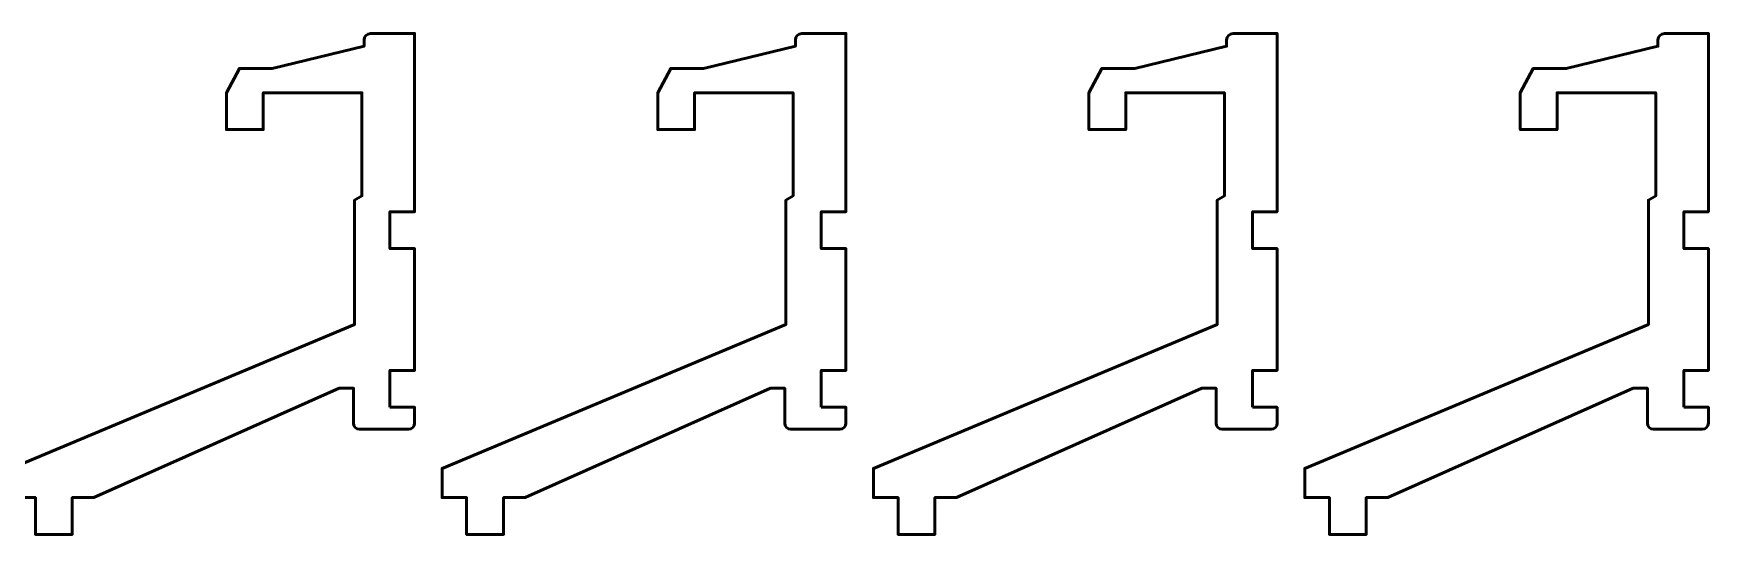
# Model space of a CAD drawing. Header units: inches. Extents: x 247 to 2765, y -1897 to -1110.
# Drawn here: x 1769.7 to 1906.1, y -1490.4 to -1449.6 of the extents above; entities that cross this region are included whole.
import ezdxf

# ---------------------------------------------------------------- set-up
doc = ezdxf.new("R2010")
doc.units = ezdxf.units.IN
doc.header["$MEASUREMENT"] = 0
doc.layers.add('Layer 1', color=7, linetype='Continuous')

msp = doc.modelspace()

# ---------------------------------------------------------------- linework, layer by layer
at = {"layer": 'Layer 1', "color": 18, "lineweight": 50, "true_color": 0x010101}
for points in [[(1798.75, -1479.99), (1798.75, -1479.99), (1798.75, -1476.99), (1798.75, -1476.99), (1798.75, -1476.99), (1800.75, -1476.99), (1800.75, -1476.99), (1800.75, -1476.99), (1800.75, -1467.07), (1800.75, -1467.07), (1800.75, -1467.07), (1798.75, -1467.07), (1798.75, -1467.07), (1798.75, -1467.07), (1798.75, -1464.07), (1798.75, -1464.07), (1798.75, -1464.07), (1800.75, -1464.07), (1800.75, -1464.07), (1800.75, -1464.07), (1800.75, -1449.56), (1800.75, -1449.56), (1800.75, -1449.56), (1797.17, -1449.56), (1797.17, -1449.56), (1796.87, -1449.56), (1796.64, -1449.8), (1796.64, -1450.09), (1796.64, -1450.09), (1796.64, -1450.6), (1796.64, -1450.6), (1796.64, -1450.6), (1789.16, -1452.4), (1789.16, -1452.4), (1789.16, -1452.4), (1786.49, -1452.4), (1786.49, -1452.4), (1786.49, -1452.4), (1785.43, -1454.39), (1785.43, -1454.39), (1785.43, -1454.39), (1785.43, -1457.39), (1785.43, -1457.39), (1785.43, -1457.39), (1788.43, -1457.39), (1788.43, -1457.39), (1788.43, -1457.39), (1788.43, -1454.39), (1788.43, -1454.39), (1788.43, -1454.39), (1796.46, -1454.39), (1796.46, -1454.39), (1796.46, -1454.39), (1796.46, -1462.78), (1796.46, -1462.78), (1796.46, -1462.78), (1795.87, -1463.13), (1795.87, -1463.13), (1795.87, -1463.13), (1795.87, -1473.25), (1795.87, -1473.25), (1795.87, -1473.25), (1767.88, -1484.97), (1767.88, -1484.97), (1767.88, -1484.97), (1767.88, -1487.35), (1767.88, -1487.35), (1767.88, -1487.35), (1769.88, -1487.35), (1769.88, -1487.35), (1769.88, -1487.35), (1769.88, -1490.35), (1769.88, -1490.35), (1769.88, -1490.35), (1772.88, -1490.35), (1772.88, -1490.35), (1772.88, -1490.35), (1772.88, -1487.35), (1772.88, -1487.35), (1772.88, -1487.35), (1774.65, -1487.35), (1774.65, -1487.35), (1774.65, -1487.35), (1794.61, -1478.45), (1794.61, -1478.45), (1794.61, -1478.45), (1795.78, -1478.44), (1795.78, -1478.44), (1795.78, -1478.44), (1795.78, -1481.28), (1795.78, -1481.28), (1795.78, -1481.56), (1796, -1481.78), (1796.28, -1481.78), (1796.28, -1481.78), (1800.25, -1481.78), (1800.25, -1481.78), (1800.53, -1481.78), (1800.75, -1481.56), (1800.75, -1481.28), (1800.75, -1481.28), (1800.75, -1479.99), (1800.75, -1479.99), (1800.75, -1479.99), (1798.75, -1479.99), (1798.75, -1479.99)], [(1833.86, -1479.99), (1833.86, -1479.99), (1833.86, -1476.99), (1833.86, -1476.99), (1833.86, -1476.99), (1835.86, -1476.99), (1835.86, -1476.99), (1835.86, -1476.99), (1835.86, -1467.07), (1835.86, -1467.07), (1835.86, -1467.07), (1833.86, -1467.07), (1833.86, -1467.07), (1833.86, -1467.07), (1833.86, -1464.07), (1833.86, -1464.07), (1833.86, -1464.07), (1835.86, -1464.07), (1835.86, -1464.07), (1835.86, -1464.07), (1835.86, -1449.56), (1835.86, -1449.56), (1835.86, -1449.56), (1832.28, -1449.56), (1832.28, -1449.56), (1831.98, -1449.56), (1831.75, -1449.8), (1831.75, -1450.09), (1831.75, -1450.09), (1831.75, -1450.6), (1831.75, -1450.6), (1831.75, -1450.6), (1824.27, -1452.4), (1824.27, -1452.4), (1824.27, -1452.4), (1821.6, -1452.4), (1821.6, -1452.4), (1821.6, -1452.4), (1820.54, -1454.39), (1820.54, -1454.39), (1820.54, -1454.39), (1820.54, -1457.39), (1820.54, -1457.39), (1820.54, -1457.39), (1823.54, -1457.39), (1823.54, -1457.39), (1823.54, -1457.39), (1823.54, -1454.39), (1823.54, -1454.39), (1823.54, -1454.39), (1831.57, -1454.39), (1831.57, -1454.39), (1831.57, -1454.39), (1831.57, -1462.78), (1831.57, -1462.78), (1831.57, -1462.78), (1830.98, -1463.13), (1830.98, -1463.13), (1830.98, -1463.13), (1830.98, -1473.25), (1830.98, -1473.25), (1830.98, -1473.25), (1802.99, -1484.97), (1802.99, -1484.97), (1802.99, -1484.97), (1802.99, -1487.35), (1802.99, -1487.35), (1802.99, -1487.35), (1804.99, -1487.35), (1804.99, -1487.35), (1804.99, -1487.35), (1804.99, -1490.35), (1804.99, -1490.35), (1804.99, -1490.35), (1807.99, -1490.35), (1807.99, -1490.35), (1807.99, -1490.35), (1807.99, -1487.35), (1807.99, -1487.35), (1807.99, -1487.35), (1809.76, -1487.35), (1809.76, -1487.35), (1809.76, -1487.35), (1829.72, -1478.45), (1829.72, -1478.45), (1829.72, -1478.45), (1830.89, -1478.44), (1830.89, -1478.44), (1830.89, -1478.44), (1830.89, -1481.28), (1830.89, -1481.28), (1830.89, -1481.56), (1831.11, -1481.78), (1831.39, -1481.78), (1831.39, -1481.78), (1835.36, -1481.78), (1835.36, -1481.78), (1835.64, -1481.78), (1835.86, -1481.56), (1835.86, -1481.28), (1835.86, -1481.28), (1835.86, -1479.99), (1835.86, -1479.99), (1835.86, -1479.99), (1833.86, -1479.99), (1833.86, -1479.99)], [(1868.97, -1479.99), (1868.97, -1479.99), (1868.97, -1476.99), (1868.97, -1476.99), (1868.97, -1476.99), (1870.97, -1476.99), (1870.97, -1476.99), (1870.97, -1476.99), (1870.97, -1467.07), (1870.97, -1467.07), (1870.97, -1467.07), (1868.97, -1467.07), (1868.97, -1467.07), (1868.97, -1467.07), (1868.97, -1464.07), (1868.97, -1464.07), (1868.97, -1464.07), (1870.97, -1464.07), (1870.97, -1464.07), (1870.97, -1464.07), (1870.97, -1449.56), (1870.97, -1449.56), (1870.97, -1449.56), (1867.39, -1449.56), (1867.39, -1449.56), (1867.1, -1449.56), (1866.86, -1449.8), (1866.86, -1450.09), (1866.86, -1450.09), (1866.86, -1450.6), (1866.86, -1450.6), (1866.86, -1450.6), (1859.38, -1452.4), (1859.38, -1452.4), (1859.38, -1452.4), (1856.71, -1452.4), (1856.71, -1452.4), (1856.71, -1452.4), (1855.65, -1454.39), (1855.65, -1454.39), (1855.65, -1454.39), (1855.65, -1457.39), (1855.65, -1457.39), (1855.65, -1457.39), (1858.65, -1457.39), (1858.65, -1457.39), (1858.65, -1457.39), (1858.65, -1454.39), (1858.65, -1454.39), (1858.65, -1454.39), (1866.68, -1454.39), (1866.68, -1454.39), (1866.68, -1454.39), (1866.68, -1462.78), (1866.68, -1462.78), (1866.68, -1462.78), (1866.09, -1463.13), (1866.09, -1463.13), (1866.09, -1463.13), (1866.09, -1473.25), (1866.09, -1473.25), (1866.09, -1473.25), (1838.11, -1484.97), (1838.11, -1484.97), (1838.11, -1484.97), (1838.11, -1487.35), (1838.11, -1487.35), (1838.11, -1487.35), (1840.11, -1487.35), (1840.11, -1487.35), (1840.11, -1487.35), (1840.11, -1490.35), (1840.11, -1490.35), (1840.11, -1490.35), (1843.11, -1490.35), (1843.11, -1490.35), (1843.11, -1490.35), (1843.11, -1487.35), (1843.11, -1487.35), (1843.11, -1487.35), (1844.87, -1487.35), (1844.87, -1487.35), (1844.87, -1487.35), (1864.83, -1478.45), (1864.83, -1478.45), (1864.83, -1478.45), (1866, -1478.44), (1866, -1478.44), (1866, -1478.44), (1866, -1481.28), (1866, -1481.28), (1866, -1481.56), (1866.22, -1481.78), (1866.5, -1481.78), (1866.5, -1481.78), (1870.47, -1481.78), (1870.47, -1481.78), (1870.75, -1481.78), (1870.97, -1481.56), (1870.97, -1481.28), (1870.97, -1481.28), (1870.97, -1479.99), (1870.97, -1479.99), (1870.97, -1479.99), (1868.97, -1479.99), (1868.97, -1479.99)], [(1904.08, -1479.99), (1904.08, -1479.99), (1904.08, -1476.99), (1904.08, -1476.99), (1904.08, -1476.99), (1906.08, -1476.99), (1906.08, -1476.99), (1906.08, -1476.99), (1906.08, -1467.07), (1906.08, -1467.07), (1906.08, -1467.07), (1904.08, -1467.07), (1904.08, -1467.07), (1904.08, -1467.07), (1904.08, -1464.07), (1904.08, -1464.07), (1904.08, -1464.07), (1906.08, -1464.07), (1906.08, -1464.07), (1906.08, -1464.07), (1906.08, -1449.56), (1906.08, -1449.56), (1906.08, -1449.56), (1902.5, -1449.56), (1902.5, -1449.56), (1902.21, -1449.56), (1901.97, -1449.8), (1901.97, -1450.09), (1901.97, -1450.09), (1901.97, -1450.6), (1901.97, -1450.6), (1901.97, -1450.6), (1894.49, -1452.4), (1894.49, -1452.4), (1894.49, -1452.4), (1891.82, -1452.4), (1891.82, -1452.4), (1891.82, -1452.4), (1890.76, -1454.39), (1890.76, -1454.39), (1890.76, -1454.39), (1890.76, -1457.39), (1890.76, -1457.39), (1890.76, -1457.39), (1893.76, -1457.39), (1893.76, -1457.39), (1893.76, -1457.39), (1893.76, -1454.39), (1893.76, -1454.39), (1893.76, -1454.39), (1901.79, -1454.39), (1901.79, -1454.39), (1901.79, -1454.39), (1901.79, -1462.78), (1901.79, -1462.78), (1901.79, -1462.78), (1901.2, -1463.13), (1901.2, -1463.13), (1901.2, -1463.13), (1901.2, -1473.25), (1901.2, -1473.25), (1901.2, -1473.25), (1873.22, -1484.97), (1873.22, -1484.97), (1873.22, -1484.97), (1873.22, -1487.35), (1873.22, -1487.35), (1873.22, -1487.35), (1875.22, -1487.35), (1875.22, -1487.35), (1875.22, -1487.35), (1875.22, -1490.35), (1875.22, -1490.35), (1875.22, -1490.35), (1878.22, -1490.35), (1878.22, -1490.35), (1878.22, -1490.35), (1878.22, -1487.35), (1878.22, -1487.35), (1878.22, -1487.35), (1879.98, -1487.35), (1879.98, -1487.35), (1879.98, -1487.35), (1899.94, -1478.45), (1899.94, -1478.45), (1899.94, -1478.45), (1901.11, -1478.44), (1901.11, -1478.44), (1901.11, -1478.44), (1901.11, -1481.28), (1901.11, -1481.28), (1901.11, -1481.56), (1901.33, -1481.78), (1901.61, -1481.78), (1901.61, -1481.78), (1905.58, -1481.78), (1905.58, -1481.78), (1905.86, -1481.78), (1906.08, -1481.56), (1906.08, -1481.28), (1906.08, -1481.28), (1906.08, -1479.99), (1906.08, -1479.99), (1906.08, -1479.99), (1904.08, -1479.99), (1904.08, -1479.99)]]:
    msp.add_open_spline(points, degree=3, knots=[0, 0, 0, 0, 1, 1, 1, 2, 2, 2, 3, 3, 3, 4, 4, 4, 5, 5, 5, 6, 6, 6, 7, 7, 7, 8, 8, 8, 9, 9, 9, 10, 10, 10, 11, 11, 11, 12, 12, 12, 13, 13, 13, 14, 14, 14, 15, 15, 15, 16, 16, 16, 17, 17, 17, 18, 18, 18, 19, 19, 19, 20, 20, 20, 21, 21, 21, 22, 22, 22, 23, 23, 23, 24, 24, 24, 25, 25, 25, 26, 26, 26, 27, 27, 27, 28, 28, 28, 29, 29, 29, 30, 30, 30, 31, 31, 31, 32, 32, 32, 33, 33, 33, 34, 34, 34, 35, 35, 35, 35], dxfattribs=at)

doc.saveas('drawing.dxf')
